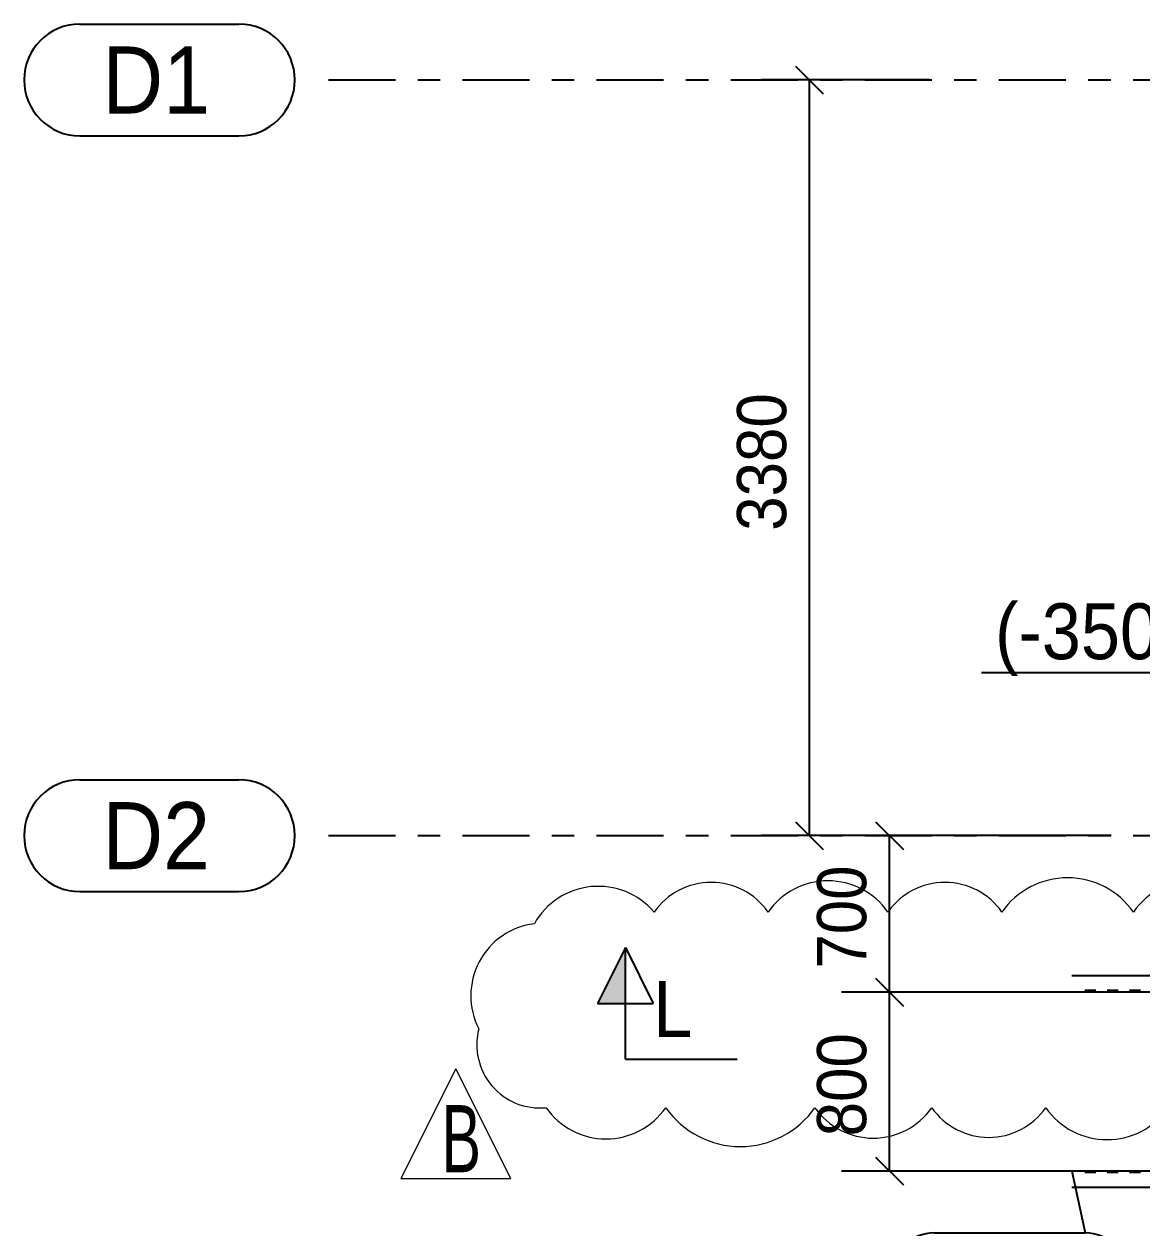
# Model space of a CAD drawing. Header units: millimetres. Extents: x 0 to 594, y 0 to 420.
# Drawn here: x 130.6 to 180.6, y 56.5 to 110.4 of the extents above; entities that cross this region are included whole.
import ezdxf

# ---------------------------------------------------------------- set-up
doc = ezdxf.new("R2010")
doc.units = ezdxf.units.MM
doc.header["$MEASUREMENT"] = 0
for name, pattern in [('XKITLINE00', [0]), ('XKITLINE03', [6, 3, -1, 1, -1]), ('XKITLINE04', [3, 0.5, -0.5, 0.5, -0.5, 0.5, -0.5])]:
    doc.linetypes.add(name, pattern=pattern)
for name, color, linetype in [('cut', 7, 'Continuous'), ('dimension', 7, 'Continuous'), ('grid', 7, 'Continuous'), ('mark', 7, 'Continuous'), ('part1', 7, 'Continuous'), ('text', 7, 'Continuous')]:
    doc.layers.add(name, color=color, linetype=linetype)
doc.styles.add('STYLE_1', font='ARIAL.TTF', dxfattribs={"height": 0.2})
doc.styles.add('STYLE_2', font='ARIAL.TTF', dxfattribs={"height": 0.2})

# ---------------------------------------------------------------- blocks, each defined once
blk = doc.blocks.new('*D1160')
at = {"layer": 'cut', "color": 1, "linetype": 'XKITLINE00'}
for p, q in [((183.921, 1208.221), (182.671, 1205.721)), ((183.921, 1208.221), (185.171, 1205.721)), ((183.921, 1203.221), (183.921, 1208.221)), ((283.13, 1205.721), (284.38, 1208.221)), ((284.38, 1208.221), (285.63, 1205.721)), ((284.38, 1203.221), (284.38, 1208.221)), ((182.671, 1205.721), (185.171, 1205.721)), ((285.63, 1205.721), (283.13, 1205.721)), ((183.921, 1203.221), (188.921, 1203.221)), ((284.38, 1203.221), (279.38, 1203.221))]:
    blk.add_line(p, q, dxfattribs=at)
at = {"layer": 'cut', "color": 1}
for points in [[(182.671, 1205.721), (183.921, 1208.221), (182.671, 1205.721), (183.921, 1205.721)], [(284.38, 1205.721), (284.38, 1208.221), (284.38, 1205.721), (285.63, 1205.721)]]:
    blk.add_solid(points, dxfattribs=at)
at = {"layer": 'cut', "color": 3, "style": 'STYLE_1', "width": 0.9}
for p in [(185.171, 1204.221), (281.275, 1204.221)]:
    blk.add_text('L', height=2.5, dxfattribs=at).set_placement(p)
blk = doc.blocks.new('*D1166')
at = {"layer": 'grid', "color": 4, "linetype": 'XKITLINE00'}
for p, q in [((159.521, 1215.721), (166.635, 1215.721)), ((159.521, 1210.721), (166.635, 1210.721))]:
    blk.add_line(p, q, dxfattribs=at)
at = {"layer": 'grid', "color": 4, "linetype": 'XKITLINE03'}
blk.add_line((170.635, 1213.221), (288.503, 1213.221), dxfattribs=at)
at = {"layer": 'grid', "color": 4, "linetype": 'XKITLINE00'}
for centre, start, end in [((159.521, 1213.221), 90, -90), ((166.635, 1213.221), -90, 90)]:
    blk.add_arc(centre, 2.5, start, end, dxfattribs=at)
at = {"layer": 'grid', "color": 4, "style": 'STYLE_1', "width": 0.9}
blk.add_text('D2', height=3, dxfattribs=at).set_placement((160.521, 1211.721))
blk = doc.blocks.new('*D1167')
at = {"layer": 'grid', "color": 4, "linetype": 'XKITLINE00'}
for p, q in [((159.521, 1249.521), (166.635, 1249.521)), ((159.521, 1244.521), (166.635, 1244.521))]:
    blk.add_line(p, q, dxfattribs=at)
at = {"layer": 'grid', "color": 4, "linetype": 'XKITLINE03'}
blk.add_line((170.635, 1247.021), (288.503, 1247.021), dxfattribs=at)
at = {"layer": 'grid', "color": 4, "linetype": 'XKITLINE00'}
for centre, start, end in [((159.521, 1247.021), 90, -90), ((166.635, 1247.021), -90, 90)]:
    blk.add_arc(centre, 2.5, start, end, dxfattribs=at)
at = {"layer": 'grid', "color": 4, "style": 'STYLE_1', "width": 0.9}
blk.add_text('D1', height=3, dxfattribs=at).set_placement((160.521, 1245.521))
blk = doc.blocks.new('*D1220')
at = {"layer": 'text', "color": 1, "linetype": 'XKITLINE00'}
for p in [(199.861, 1220.512), (217.062, 1214.096), (211.059, 1220.512)]:
    blk.add_line(p, (211.059, 1220.512), dxfattribs=at)
at = {"layer": 'text', "color": 1}
blk.add_solid([(217.062, 1214.096), (214.989, 1215.58), (217.062, 1214.096), (215.719, 1216.263)], dxfattribs=at)
at = {"layer": 'text', "color": 1, "style": 'STYLE_2', "width": 0.9}
blk.add_text('(-350)', height=2.5, dxfattribs=at).set_placement((200.461, 1221.112))
blk = doc.blocks.new('*D1221')
at = {"layer": 'dimension', "color": 1, "linetype": 'XKITLINE00'}
for p, q in [((195.115, 1206.843), (196.359, 1205.599)), ((206.825, 1206.221), (193.597, 1206.221)), ((195.737, 1198.221), (195.737, 1206.221)), ((195.115, 1198.843), (196.359, 1197.599)), ((206.825, 1198.221), (193.597, 1198.221))]:
    blk.add_line(p, q, dxfattribs=at)
at = {"layer": 'dimension', "color": 1, "style": 'STYLE_1', "width": 0.9}
blk.add_text('800', height=2.2, rotation=90.0002, dxfattribs=at).set_placement((194.697, 1199.773))
blk = doc.blocks.new('*D1222')
at = {"layer": 'dimension', "color": 1, "linetype": 'XKITLINE00'}
for p, q in [((195.115, 1213.843), (196.359, 1212.599)), ((205.65, 1213.221), (193.597, 1213.221)), ((195.737, 1206.221), (195.737, 1213.221)), ((195.115, 1206.843), (196.359, 1205.599)), ((206.825, 1206.221), (193.597, 1206.221))]:
    blk.add_line(p, q, dxfattribs=at)
at = {"layer": 'dimension', "color": 1, "style": 'STYLE_1', "width": 0.9}
blk.add_text('700', height=2.2, rotation=90.0002, dxfattribs=at).set_placement((194.697, 1207.273))
blk = doc.blocks.new('*D1223')
at = {"layer": 'dimension', "color": 1, "linetype": 'XKITLINE00'}
for p, q in [((191.535, 1247.643), (192.779, 1246.399)), ((197.538, 1247.021), (190.017, 1247.021)), ((192.157, 1213.221), (192.157, 1247.021)), ((191.535, 1213.843), (192.779, 1212.599)), ((197.538, 1213.221), (190.017, 1213.221))]:
    blk.add_line(p, q, dxfattribs=at)
at = {"layer": 'dimension', "color": 1, "style": 'STYLE_1', "width": 0.9}
blk.add_text('3380', height=2.2, rotation=90.0002, dxfattribs=at).set_placement((191.117, 1226.857))
blk = doc.blocks.new('*D1224')
at = {"layer": 'part1', "color": 0, "linetype": 'XKITLINE00'}
for p, q in [((205.658, 1198.221), (205.658, 1198.151)), ((206.658, 1198.221), (206.658, 1198.151))]:
    blk.add_line(p, q, dxfattribs=at)
blk = doc.blocks.new('*D1225')
at = {"layer": 'part1', "color": 0, "linetype": 'XKITLINE00'}
for p, q in [((205.658, 1206.221), (205.658, 1206.291)), ((206.658, 1206.221), (206.658, 1206.291))]:
    blk.add_line(p, q, dxfattribs=at)
blk = doc.blocks.new('*D1250')
at = {"layer": 'mark', "color": 1, "linetype": 'XKITLINE00'}
for p, q in [((203.891, 1198.221), (204.497, 1195.456)), ((197.734, 1195.456), (204.497, 1195.456)), ((204.497, 1195.456), (204.497, 1195.456)), ((197.734, 1191.756), (204.497, 1191.756))]:
    blk.add_line(p, q, dxfattribs=at)
for centre, start, end in [((197.734, 1193.606), 90, -90), ((204.497, 1193.606), -90, 90)]:
    blk.add_arc(centre, 1.85, start, end, dxfattribs=at)
at = {"layer": 'mark', "color": 1, "style": 'STYLE_1', "width": 0.9}
blk.add_text('240', height=2.5, dxfattribs=at).set_placement((198.334, 1192.356))
blk = doc.blocks.new('*D1252')
at = {"layer": 'part1', "color": 0, "linetype": 'XKITLINE00'}
for p, q in [((209.241, 1206.951), (203.891, 1206.951)), ((209.241, 1206.221), (209.241, 1206.951)), ((209.241, 1206.221), (203.891, 1206.221))]:
    blk.add_line(p, q, dxfattribs=at)
at = {"layer": 'part1', "color": 2, "linetype": 'XKITLINE04'}
for p, q in [((210.03, 1206.951), (209.241, 1206.951)), ((209.27, 1206.951), (209.241, 1206.951)), ((209.296, 1206.291), (209.27, 1206.951)), ((209.975, 1206.291), (210.001, 1206.951)), ((210.03, 1206.221), (210.03, 1206.951)), ((209.975, 1206.291), (204.095, 1206.291)), ((210.03, 1206.221), (206.82, 1206.221))]:
    blk.add_line(p, q, dxfattribs=at)
blk = doc.blocks.new('*D1253')
at = {"layer": 'part1', "color": 0, "linetype": 'XKITLINE00'}
for p, q in [((209.269, 1197.856), (208.469, 1199.256)), ((208.469, 1199.256), (210.069, 1199.256)), ((210.069, 1199.256), (209.269, 1197.856)), ((209.241, 1198.221), (203.891, 1198.221)), ((209.241, 1197.491), (209.241, 1198.221)), ((209.241, 1197.491), (203.891, 1197.491))]:
    blk.add_line(p, q, dxfattribs=at)
at = {"layer": 'part1', "color": 2, "linetype": 'XKITLINE04'}
for p, q in [((209.975, 1198.151), (204.095, 1198.151)), ((210.03, 1198.221), (209.241, 1198.221)), ((209.27, 1197.491), (209.296, 1198.151)), ((210.001, 1197.491), (209.975, 1198.151)), ((210.03, 1197.491), (210.03, 1198.221)), ((210.03, 1197.491), (209.241, 1197.491)), ((210.001, 1197.491), (210.03, 1197.491))]:
    blk.add_line(p, q, dxfattribs=at)
at = {"layer": 'part1', "color": 0, "linetype": 'XKITLINE00'}
blk.add_circle((209.269, 1198.756), 1, dxfattribs=at)
at = {"layer": 'part1', "color": 0}
blk.add_solid([(208.469, 1199.256), (210.069, 1199.256), (208.469, 1199.256), (209.269, 1197.856)], dxfattribs=at)

msp = doc.modelspace()

# ---------------------------------------------------------------- linework, layer by layer
at = {"color": 6, "linetype": 'Continuous', "lineweight": 0}
for p, q in [((149.899, 63.635), (147.448, 58.735)), ((149.899, 63.635), (152.35, 58.735)), ((147.448, 58.735), (152.35, 58.735))]:
    msp.add_line(p, q, dxfattribs=at)
at = {"color": 6, "linetype": 'Continuous', "lineweight": 0, "flags": 128}
msp.add_lwpolyline([(185.838, 70.655, 0.520567), (180.216, 70.655, 0.520567), (174.333, 70.655, 0.520567), (169.234, 70.655, 0.520567), (163.874, 70.655, 0.520567), (158.775, 70.655, 0.520567), (153.415, 70.133, 0.520567), (150.931, 65.429, 0.520567), (153.938, 61.902, 0.520567), (159.298, 61.902, 0.520567), (165.966, 61.902, 0.520567), (171.195, 61.902, 0.520567), (176.294, 61.902, 0.520567), (181.785, 61.902, 0.520567)], format="xyb", dxfattribs=at)

# ---------------------------------------------------------------- block references
at = {"layer": 'cut'}
msp.add_blockref('*D1160', (-26.435, -1139.151), dxfattribs=at)
at = {"layer": 'dimension'}
for name in ['*D1223', '*D1222', '*D1221']:
    msp.add_blockref(name, (-26.435, -1139.151), dxfattribs=at)
at = {"layer": 'grid'}
for name in ['*D1167', '*D1166']:
    msp.add_blockref(name, (-26.435, -1139.151), dxfattribs=at)
at = {"layer": 'mark'}
msp.add_blockref('*D1250', (-26.435, -1139.151), dxfattribs=at)
at = {"layer": 'part1'}
for name in ['*D1252', '*D1225', '*D1253', '*D1224']:
    msp.add_blockref(name, (-26.435, -1139.151), dxfattribs=at)
at = {"layer": 'text'}
msp.add_blockref('*D1220', (-26.435, -1139.151), dxfattribs=at)

# ---------------------------------------------------------------- texts
at = {"color": 3, "lineweight": 0, "style": 'STYLE_2', "width": 0.63}
msp.add_text('B', height=3, dxfattribs=at).set_placement((149.268, 59.017))

doc.saveas('drawing.dxf')
